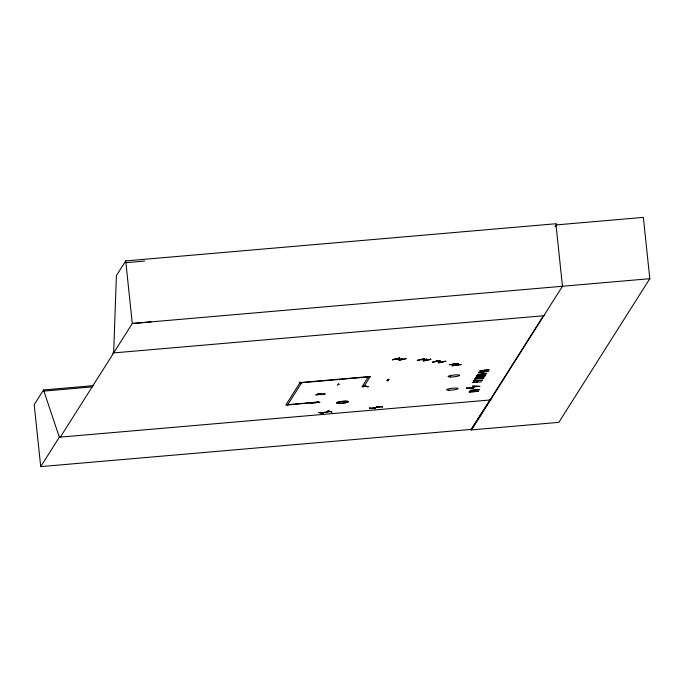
<?xml version="1.0" encoding="UTF-8"?>
<svg xmlns="http://www.w3.org/2000/svg" width="684" height="684" viewBox="0 0 684 684"><rect width="100%" height="100%" fill="white"/><g stroke="black" fill="none" stroke-linecap="round" stroke-linejoin="round"><path stroke-width="1.03" d="M449.337 364.657L458.442 363.435L449.482 364.743M113.664 352.918L116.4 275.626L125.711 260.92L556.443 223.694L556.665 225.814M469.181 392.026L478.407 391.351M472.216 382.647L481.527 381.817M483.759 378.149L474.499 378.945M478.774 372.344L488.068 371.344M485.649 375.311L476.432 375.909M319.804 402.183L310.51 403.107L319.761 402.337M440.051 360.553L432.373 362.238L440.06 360.511M466.214 388.093L473.67 388.213L466.548 388.016M399.541 358.065L392.462 359.784L399.798 358.023M369.403 407.989L375.328 408.622L369.463 408.109M319.24 412.418L323.096 413.461L318.872 412.546M317.94 393.796L322.147 394.668L317.94 393.813L318.411 393.736M318.325 393.668L322.078 394.548M337.298 385.263L338.76 383.562M93.494 385.639L43.511 389.957L34.2 404.663L40.715 466.616L471.438 429.39L543.387 315.786M40.715 466.616L59.346 437.187L43.511 389.957M299.831 381.809L299.72 382.878L370.078 376.798M299.866 382.86L285.758 405.142L318.607 402.021L287.75 404.689M287.562 404.988L301.67 382.707M368.266 376.952L361.93 386.947L363.734 386.793L370.266 376.499L299.908 382.578M554.878 226.737L556.024 224.933L643.353 217.384L649.8 278.696L558.828 422.353L471.498 429.903L471.438 429.39M484.751 376.636L475.491 377.534L484.751 376.73M470.233 390.453L479.484 389.649L470.173 390.436M476.748 382.211L477.193 382.048M477.526 380.843L476.714 382.202M481.878 374.122L480.929 375.619M483.802 371.686L483.297 371.874M483.306 371.857L484.195 370.36M483.631 371.831L484.614 370.335M474.593 390.171L473.687 391.667M474.987 390.137L473.661 391.547M486.675 373.695L477.415 374.49L486.666 373.558M489.06 369.933L479.8 370.728L489.06 369.83M471.498 429.903L562.462 286.245L556.024 224.933M470.754 429.937L490.06 399.978M325.011 393.958L315.76 394.848L325.062 393.95M320.035 394.608L320.548 394.565M315.093 402.5L315.469 402.594M338.4 384.476L339.332 384.391M387.905 380.142L387.076 380.201M387.785 380.15L386.939 380.278M388.478 379.312L387.375 380.937L388.914 379.363L387.426 380.808M396.19 359.023L402.269 359.485M401.585 358.553L401.679 359.451L401.944 358.467M426.149 359.271L426.149 360.16L426.619 360.083M470.07 388.076L475.979 386.4M481.331 375.584L482.254 374.08M480.271 377.269L478.945 378.679L479.441 378.5M479.407 378.628L480.322 377.123M478.022 380.817L477.56 380.868M477.158 382.176L478.073 380.672M474.465 390.308L474.97 390.248M484.221 370.369L484.486 370.489M482.143 374.225L481.887 374.105M480.903 375.507L481.365 375.456M396.446 358.955L402.534 359.416L402.363 358.502M372.284 408.348L379.526 406.706M379.706 406.749L372.37 408.331M475.371 386.563L475.765 386.563M453.766 364.153L456.185 365.23M454.373 364.179L453.945 364.23M456.621 365.179L454.116 364.068M321.147 412.974L329.765 411.563M320.223 394.172L321.078 394.035M365.051 386.554L365.863 386.417M392.462 359.784L399.764 358.083M396.874 359.066L397.062 358.989M406.253 358.63L398.858 360.28L405.92 358.621M382.553 406.971L376.696 406.458L382.613 406.877M470.455 387.956L470.592 387.939M470.344 388.102L476.226 386.409M430.621 358.903L430.946 359.399L423.49 360.964M446.028 361.195L438.307 362.845L445.729 361.212M320.317 394.164L321.189 394.078M365.709 386.443L364.88 386.52M321.318 413.016L329.423 411.546M318.838 412.614L319.308 412.537M364.358 385.785L368.146 386.776L363.931 385.93L368.146 386.776M456.39 365.076L456.014 365.153M452.039 365.82L460.982 364.486M461.11 364.598L452.013 365.752M426.423 360.092L427.072 360.143L426.919 359.228M436.631 360.528L436.529 361.426L436.435 360.536L436.683 361.434L437.179 361.477L437.085 360.853M436.896 361.545L437.016 360.571M441.522 361.939L442.172 361.99L436.315 361.511L436.178 360.588M421.489 359.587L421.677 359.716M125.899 262.707L144.649 261.066M151.036 321.873L132.294 323.506L60.346 437.119L59.337 437.204L491.078 399.892M649.8 278.696L132.294 323.506L125.711 260.92M112.655 353.004L544.396 315.692M43.631 391.111L92.554 386.879M478.774 372.276L488.085 371.463M476.389 376.038L485.708 375.225M474.465 379.081L483.776 378.261M473.251 380.997L482.553 380.201L473.294 380.997M478.467 391.265L469.181 391.949M388.401 379.406L388.914 379.363M402.038 359.365L401.807 358.484M421.592 359.587L421.977 359.63M427.004 360.143L421.25 359.664M327.875 410.981L331.672 411.905M472.841 386.152L479.997 386.409L472.576 386.161M423.251 360.921L430.655 359.245M480.749 414.684L480.809 415.197M426.525 359.194L426.585 360.092L426.388 359.203M426.132 359.262L426.209 360.177M401.559 358.536L401.645 359.459M424.704 358.715L417.283 360.391L424.721 358.707M328.286 410.998L327.807 411.075L332.073 411.922L328.286 410.998M450.457 376.995A5.823 0.889 -6 0 0 459.622 375.422A5.823 0.889 -6 0 0 451.508 375.345A5.823 0.889 -6 0 0 450.457 376.995M449.02 390.222A5.823 0.889 -6 0 0 458.186 388.649A5.823 0.889 -6 0 0 450.063 388.572A5.823 0.889 -6 0 0 449.02 390.222M339.076 403.329A5.823 0.889 -6 0 0 348.242 401.756A5.823 0.889 -6 0 0 340.119 401.679A5.823 0.889 -6 0 0 339.076 403.329A5.823 0.889 -6 0 0 348.242 401.782A5.823 0.889 -6 0 0 340.128 401.705A5.823 0.889 -6 0 0 339.076 403.355"/></g></svg>
